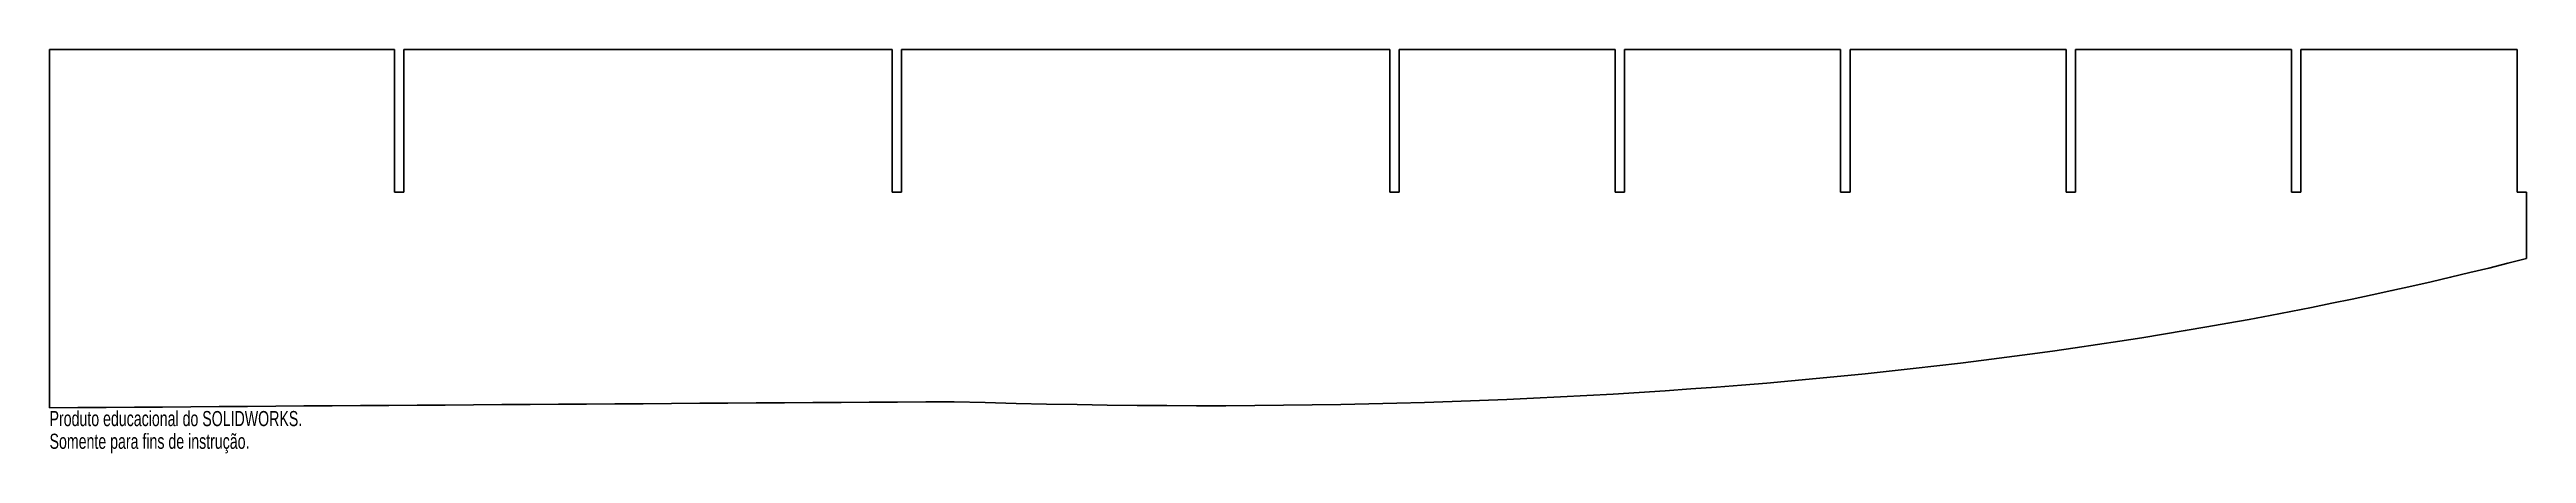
# Model space of a CAD drawing. Header units: millimetres. Extents: x 1257 to 2048, y -330 to -200.
import ezdxf

# ---------------------------------------------------------------- set-up
doc = ezdxf.new("R2010")
doc.units = ezdxf.units.MM
doc.styles.add('SLDTEXTSTYLE0', font='TXT', dxfattribs={"width": 0.7})

msp = doc.modelspace()

# ---------------------------------------------------------------- linework, layer by layer
at = {"color": 7, "linetype": 'Continuous', "lineweight": 25}
for p, q in [((1366.9, -200.42), (1256.72, -200.42)), ((1256.72, -314.95), (1256.72, -200.42)), ((1366.9, -245.98), (1366.9, -200.42)), ((1525.9, -200.42), (1369.9, -200.42)), ((1369.9, -200.42), (1369.9, -245.98)), ((1525.9, -245.98), (1525.9, -200.42)), ((1684.9, -200.42), (1528.9, -200.42)), ((1528.9, -200.42), (1528.9, -245.98)), ((1684.9, -245.98), (1684.9, -200.42)), ((1756.94, -200.42), (1687.9, -200.42)), ((1687.9, -200.42), (1687.9, -245.98)), ((1756.94, -245.98), (1756.94, -200.42)), ((1828.99, -200.42), (1759.94, -200.42)), ((1759.94, -200.42), (1759.94, -245.98)), ((1828.99, -245.98), (1828.99, -200.42)), ((1901.03, -200.42), (1831.99, -200.42)), ((1831.99, -200.42), (1831.99, -245.98)), ((1901.03, -245.98), (1901.03, -200.42)), ((1973.07, -200.42), (1904.03, -200.42)), ((1904.03, -200.42), (1904.03, -245.98)), ((1973.07, -245.98), (1973.07, -200.42)), ((2045.11, -200.42), (1976.07, -200.42)), ((1976.07, -200.42), (1976.07, -245.98)), ((2045.11, -245.98), (2045.11, -200.42)), ((1366.9, -245.98), (1369.9, -245.98)), ((1525.9, -245.98), (1528.9, -245.98)), ((1684.9, -245.98), (1687.9, -245.98)), ((1756.94, -245.98), (1759.94, -245.98)), ((1828.99, -245.98), (1831.99, -245.98)), ((1901.03, -245.98), (1904.03, -245.98)), ((1973.07, -245.98), (1976.07, -245.98)), ((2045.11, -245.98), (2048.11, -245.98)), ((2048.11, -267.24), (2048.11, -245.98))]:
    msp.add_line(p, q, dxfattribs=at)
for points in [[(1545.73, -313), (1758.38, -319.64), (1921.12, -299.88), (2048.11, -267.24)], [(1256.72, -314.95), (1353.06, -314.24), (1449.39, -313.59), (1545.73, -313)]]:
    msp.add_open_spline(points, degree=3, dxfattribs=at)

# ---------------------------------------------------------------- texts
at = {"color": 7, "linetype": 'Continuous', "char_height": 4.8336, "attachment_point": 1, "style": 'SLDTEXTSTYLE0'}
for s, insert in [('Produto educacional do SOLIDWORKS.', (1256.72, -315.97)), ('Somente para fins de instrução.', (1256.72, -323.22))]:
    msp.add_mtext(s, dxfattribs=dict(at, insert=insert))

doc.saveas('drawing.dxf')
